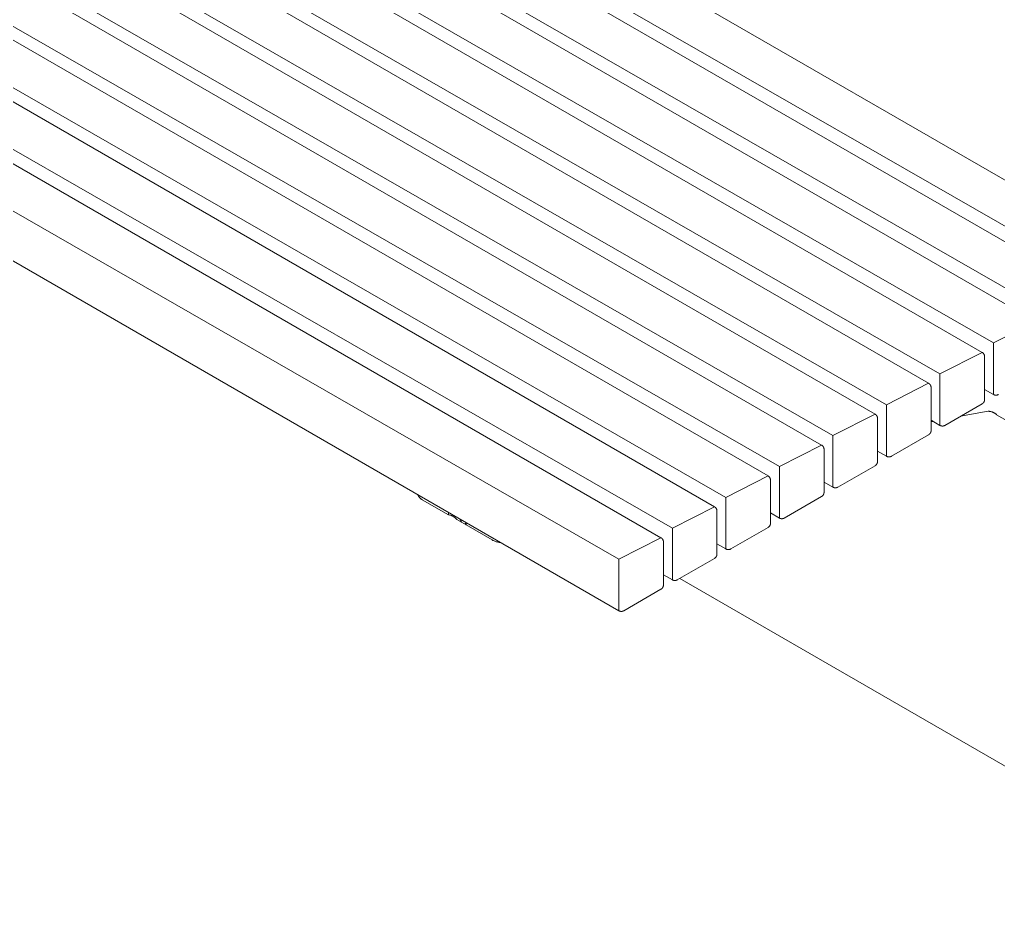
# Model space of a CAD drawing. Header units: millimetres. Extents: x -244 to 4312, y 246 to 2799.
# Drawn here: x 3323.1 to 3810.6, y 359.9 to 810.2 of the extents above; entities that cross this region are included whole.
import ezdxf

# ---------------------------------------------------------------- set-up
doc = ezdxf.new("R2010")
doc.units = ezdxf.units.MM
doc.layers.add('ZANO_R', color=7, linetype='Continuous', lineweight=0)

msp = doc.modelspace()

# ---------------------------------------------------------------- linework, layer by layer
at = {"layer": 'ZANO_R'}
for p, q in [((2842.87, 1290.77), (3882.41, 690.59)), ((2820.64, 1277.93), (3861.41, 679.88)), ((2816.22, 1275.38), (3855.76, 675.2)), ((2793.99, 1262.54), (3834.75, 664.49)), ((2789.56, 1259.99), (3829.1, 659.81)), ((2762.91, 1244.6), (3802.45, 644.42)), ((2767.33, 1247.15), (3808.1, 649.1)), ((2736.25, 1229.21), (3775.79, 629.03)), ((2740.68, 1231.76), (3781.44, 633.72)), ((2709.6, 1213.82), (3749.14, 613.64)), ((2714.02, 1216.38), (3754.79, 618.33)), ((2687.37, 1200.99), (3728.14, 602.94)), ((2682.94, 1198.43), (3722.48, 598.25)), ((2660.71, 1185.6), (3701.48, 587.55)), ((2656.29, 1183.04), (3695.83, 582.86)), ((2634.06, 1170.21), (3674.83, 572.16)), ((2629.63, 1167.65), (3669.17, 567.47)), ((2602.98, 1152.26), (3642.52, 552.09)), ((2607.4, 1154.82), (3648.17, 556.77)), ((2580.75, 1139.43), (3621.52, 541.38)), ((3621.52, 515.71), (2581.98, 1115.89)), ((3808.1, 649.1), (3829.1, 659.81)), ((3808.1, 649.1), (3808.1, 623.44)), ((3781.44, 633.68), (3802.45, 644.42)), ((3802.45, 644.42), (3802.52, 644.38)), ((3802.52, 644.38), (3802.59, 644.33)), ((3802.59, 644.33), (3802.65, 644.29)), ((3802.65, 644.29), (3802.72, 644.24)), ((3802.72, 644.24), (3802.79, 644.18)), ((3802.79, 644.18), (3802.85, 644.13)), ((3802.85, 644.13), (3802.91, 644.07)), ((3802.91, 644.07), (3802.97, 644.02)), ((3802.97, 644.02), (3803.03, 643.96)), ((3803.03, 643.96), (3803.08, 643.89)), ((3803.08, 643.89), (3803.13, 643.83)), ((3803.13, 643.83), (3803.19, 643.76)), ((3803.19, 643.76), (3803.23, 643.7)), ((3803.23, 643.7), (3803.28, 643.63)), ((3803.28, 643.63), (3803.32, 643.56)), ((3803.32, 643.56), (3803.37, 643.48)), ((3803.37, 643.48), (3803.41, 643.41)), ((3803.41, 643.41), (3803.44, 643.34)), ((3803.44, 643.34), (3803.48, 643.26)), ((3803.48, 643.26), (3803.51, 643.18)), ((3803.51, 643.18), (3803.54, 643.11)), ((3803.54, 643.11), (3803.56, 643.03)), ((3803.56, 643.03), (3803.59, 642.95)), ((3803.59, 642.95), (3803.61, 642.87)), ((3803.61, 642.87), (3803.62, 642.79)), ((3803.62, 642.79), (3803.64, 642.7)), ((3803.64, 642.7), (3803.65, 642.62)), ((3803.65, 642.62), (3803.66, 642.54)), ((3803.66, 642.54), (3803.67, 642.46)), ((3803.67, 642.46), (3803.67, 642.37)), ((3803.67, 642.37), (3803.67, 642.29)), ((3803.67, 642.29), (3803.67, 620.88)), ((3781.44, 633.72), (3781.44, 608.05)), ((3754.79, 618.33), (3775.79, 629.03)), ((3775.79, 629.03), (3775.86, 628.99)), ((3775.86, 628.99), (3775.93, 628.94)), ((3775.93, 628.94), (3776, 628.9)), ((3776, 628.9), (3776.07, 628.85)), ((3776.07, 628.85), (3776.13, 628.79)), ((3776.13, 628.79), (3776.19, 628.74)), ((3776.19, 628.74), (3776.26, 628.68)), ((3776.26, 628.68), (3776.31, 628.63)), ((3776.31, 628.63), (3776.37, 628.57)), ((3776.37, 628.57), (3776.43, 628.5)), ((3776.43, 628.5), (3776.48, 628.44)), ((3776.48, 628.44), (3776.53, 628.37)), ((3776.53, 628.37), (3776.58, 628.31)), ((3776.58, 628.31), (3776.63, 628.24)), ((3776.63, 628.24), (3776.67, 628.17)), ((3776.67, 628.17), (3776.71, 628.1)), ((3776.71, 628.1), (3776.75, 628.02)), ((3776.75, 628.02), (3776.79, 627.95)), ((3776.79, 627.95), (3776.82, 627.87)), ((3776.82, 627.87), (3776.85, 627.8)), ((3776.85, 627.8), (3776.88, 627.72)), ((3776.88, 627.72), (3776.91, 627.64)), ((3776.91, 627.64), (3776.93, 627.56)), ((3776.93, 627.56), (3776.95, 627.48)), ((3776.95, 627.48), (3776.97, 627.4)), ((3776.97, 627.4), (3776.99, 627.32)), ((3776.99, 627.32), (3777, 627.23)), ((3777, 627.23), (3777.01, 627.15)), ((3777.01, 627.15), (3777.01, 627.07)), ((3777.01, 627.07), (3777.02, 626.99)), ((3777.02, 626.99), (3777.02, 626.9)), ((3777.02, 626.9), (3777.02, 605.49)), ((3808.1, 623.44), (3803.67, 625.99)), ((3802.91, 619.1), (3802.85, 619.04)), ((3802.97, 619.16), (3802.91, 619.1)), ((3803.03, 619.22), (3802.97, 619.16)), ((3803.08, 619.28), (3803.03, 619.22)), ((3803.13, 619.34), (3803.08, 619.28)), ((3803.19, 619.41), (3803.13, 619.34)), ((3803.23, 619.48), (3803.19, 619.41)), ((3803.28, 619.55), (3803.23, 619.48)), ((3803.32, 619.62), (3803.28, 619.55)), ((3803.37, 619.69), (3803.32, 619.62)), ((3803.41, 619.76), (3803.37, 619.69)), ((3803.44, 619.84), (3803.41, 619.76)), ((3803.48, 619.91), (3803.44, 619.84)), ((3803.51, 619.99), (3803.48, 619.91)), ((3803.54, 620.07), (3803.51, 619.99)), ((3803.56, 620.14), (3803.54, 620.07)), ((3803.59, 620.22), (3803.56, 620.14)), ((3803.61, 620.3), (3803.59, 620.22)), ((3803.62, 620.39), (3803.61, 620.3)), ((3803.64, 620.47), (3803.62, 620.39)), ((3803.65, 620.55), (3803.64, 620.47)), ((3803.66, 620.63), (3803.65, 620.55)), ((3803.67, 620.71), (3803.66, 620.63)), ((3803.67, 620.88), (3803.67, 620.8)), ((3803.67, 620.8), (3803.67, 620.71)), ((3808.17, 623.39), (3808.1, 623.44)), ((3808.25, 623.36), (3808.17, 623.39)), ((3808.32, 623.32), (3808.25, 623.36)), ((3808.4, 623.29), (3808.32, 623.32)), ((3808.47, 623.26), (3808.4, 623.29)), ((3808.55, 623.23), (3808.47, 623.26)), ((3808.63, 623.21), (3808.55, 623.23)), ((3808.71, 623.18), (3808.63, 623.21)), ((3808.79, 623.16), (3808.71, 623.18)), ((3808.87, 623.15), (3808.79, 623.16)), ((3808.96, 623.13), (3808.87, 623.15)), ((3809.04, 623.12), (3808.96, 623.13)), ((3809.12, 623.11), (3809.04, 623.12)), ((3809.2, 623.11), (3809.12, 623.11)), ((3809.29, 623.11), (3809.2, 623.11)), ((3809.37, 623.11), (3809.29, 623.11)), ((3809.45, 623.11), (3809.37, 623.11)), ((3809.54, 623.11), (3809.45, 623.11)), ((3809.62, 623.12), (3809.54, 623.11)), ((3809.7, 623.13), (3809.62, 623.12)), ((3809.78, 623.15), (3809.7, 623.13)), ((3809.86, 623.16), (3809.78, 623.15)), ((3809.95, 623.18), (3809.86, 623.16)), ((3810.03, 623.21), (3809.95, 623.18)), ((3810.1, 623.23), (3810.03, 623.21)), ((3810.18, 623.26), (3810.1, 623.23)), ((3810.26, 623.29), (3810.18, 623.26)), ((3810.34, 623.32), (3810.26, 623.29)), ((3810.41, 623.36), (3810.34, 623.32)), ((3810.49, 623.39), (3810.41, 623.36)), ((3810.56, 623.44), (3810.49, 623.39)), ((3754.79, 618.33), (3754.79, 592.66)), ((3802.45, 618.75), (3783.9, 608.05)), ((3791.73, 612.56), (3805.5, 615.06)), ((3802.52, 618.79), (3802.45, 618.75)), ((3802.59, 618.84), (3802.52, 618.79)), ((3802.65, 618.89), (3802.59, 618.84)), ((3802.72, 618.94), (3802.65, 618.89)), ((3802.79, 618.99), (3802.72, 618.94)), ((3802.85, 619.04), (3802.79, 618.99)), ((3805.5, 615.06), (3805.7, 615.06)), ((3805.7, 615.06), (3805.89, 615.05)), ((3805.89, 615.05), (3806.08, 615.04)), ((3806.08, 615.04), (3806.28, 615.02)), ((3806.28, 615.02), (3806.47, 614.99)), ((3806.47, 614.99), (3806.66, 614.96)), ((3806.66, 614.96), (3806.85, 614.92)), ((3806.85, 614.92), (3807.04, 614.87)), ((3807.04, 614.87), (3807.22, 614.82)), ((3807.22, 614.82), (3807.41, 614.76)), ((3807.41, 614.76), (3807.59, 614.69)), ((3807.59, 614.69), (3807.77, 614.62)), ((3807.77, 614.62), (3807.95, 614.54)), ((3807.95, 614.54), (3808.12, 614.46)), ((3808.12, 614.46), (3808.29, 614.37)), ((3808.29, 614.37), (3808.46, 614.27)), ((3808.46, 614.27), (3808.63, 614.17)), ((3728.14, 602.94), (3749.14, 613.64)), ((3749.14, 613.64), (3749.21, 613.6)), ((3749.21, 613.6), (3749.28, 613.55)), ((3749.28, 613.55), (3749.35, 613.51)), ((3749.35, 613.51), (3749.41, 613.46)), ((3749.41, 613.46), (3749.48, 613.41)), ((3749.48, 613.41), (3749.54, 613.35)), ((3749.54, 613.35), (3749.6, 613.3)), ((3749.6, 613.3), (3749.66, 613.24)), ((3749.66, 613.24), (3749.72, 613.18)), ((3749.72, 613.18), (3749.77, 613.11)), ((3749.77, 613.11), (3749.83, 613.05)), ((3749.83, 613.05), (3749.88, 612.99)), ((3749.88, 612.99), (3749.92, 612.92)), ((3749.92, 612.92), (3749.97, 612.85)), ((3749.97, 612.85), (3750.01, 612.78)), ((3750.01, 612.78), (3750.06, 612.71)), ((3750.06, 612.71), (3750.1, 612.63)), ((3750.1, 612.63), (3750.13, 612.56)), ((3750.13, 612.56), (3750.17, 612.48)), ((3750.17, 612.48), (3750.2, 612.41)), ((3750.2, 612.41), (3750.23, 612.33)), ((3750.23, 612.33), (3750.25, 612.25)), ((3750.25, 612.25), (3750.28, 612.17)), ((3750.28, 612.17), (3750.3, 612.09)), ((3750.3, 612.09), (3750.31, 612.01)), ((3750.31, 612.01), (3750.33, 611.93)), ((3750.33, 611.93), (3750.34, 611.84)), ((3750.34, 611.84), (3750.35, 611.76)), ((3750.35, 611.76), (3750.36, 611.68)), ((3750.36, 611.68), (3750.36, 611.6)), ((3750.36, 611.6), (3750.37, 611.51)), ((3750.37, 611.51), (3750.37, 590.1)), ((3781.44, 608.05), (3777.02, 610.6)), ((3777.02, 609.89), (3777.95, 610.06)), ((3808.63, 614.17), (3808.79, 614.07)), ((3808.79, 614.07), (3808.95, 613.95)), ((3808.95, 613.95), (3809.1, 613.84)), ((3809.1, 613.84), (3809.25, 613.72)), ((3809.25, 613.72), (3809.4, 613.59)), ((3809.4, 613.59), (3809.54, 613.46)), ((3809.54, 613.46), (3809.68, 613.32)), ((3809.68, 613.32), (3822.66, 605.83)), ((3776.82, 604.52), (3776.79, 604.45)), ((3776.85, 604.6), (3776.82, 604.52)), ((3776.88, 604.68), (3776.85, 604.6)), ((3776.91, 604.76), (3776.88, 604.68)), ((3776.93, 604.84), (3776.91, 604.76)), ((3776.95, 604.92), (3776.93, 604.84)), ((3776.97, 605), (3776.95, 604.92)), ((3776.99, 605.08), (3776.97, 605)), ((3777, 605.16), (3776.99, 605.08)), ((3777.01, 605.24), (3777, 605.16)), ((3777.02, 605.41), (3777.01, 605.33)), ((3777.01, 605.33), (3777.01, 605.24)), ((3777.02, 605.49), (3777.02, 605.41)), ((3781.52, 608.01), (3781.44, 608.05)), ((3781.59, 607.97), (3781.52, 608.01)), ((3781.67, 607.93), (3781.59, 607.97)), ((3781.74, 607.9), (3781.67, 607.93)), ((3781.82, 607.87), (3781.74, 607.9)), ((3781.9, 607.84), (3781.82, 607.87)), ((3781.98, 607.82), (3781.9, 607.84)), ((3782.06, 607.8), (3781.98, 607.82)), ((3782.14, 607.78), (3782.06, 607.8)), ((3782.22, 607.76), (3782.14, 607.78)), ((3782.3, 607.75), (3782.22, 607.76)), ((3782.38, 607.73), (3782.3, 607.75)), ((3782.47, 607.73), (3782.38, 607.73)), ((3782.55, 607.72), (3782.47, 607.73)), ((3782.63, 607.72), (3782.55, 607.72)), ((3782.72, 607.72), (3782.63, 607.72)), ((3782.8, 607.72), (3782.72, 607.72)), ((3782.88, 607.73), (3782.8, 607.72)), ((3782.96, 607.73), (3782.88, 607.73)), ((3783.05, 607.75), (3782.96, 607.73)), ((3783.13, 607.76), (3783.05, 607.75)), ((3783.21, 607.78), (3783.13, 607.76)), ((3783.29, 607.8), (3783.21, 607.78)), ((3783.37, 607.82), (3783.29, 607.8)), ((3783.45, 607.84), (3783.37, 607.82)), ((3783.53, 607.87), (3783.45, 607.84)), ((3783.61, 607.9), (3783.53, 607.87)), ((3783.68, 607.93), (3783.61, 607.9)), ((3783.76, 607.97), (3783.68, 607.93)), ((3783.83, 608.01), (3783.76, 607.97)), ((3783.9, 608.05), (3783.83, 608.01)), ((3728.14, 602.94), (3728.14, 577.27)), ((3775.79, 603.36), (3757.25, 592.66)), ((3775.86, 603.41), (3775.79, 603.36)), ((3775.93, 603.45), (3775.86, 603.41)), ((3776, 603.5), (3775.93, 603.45)), ((3776.07, 603.55), (3776, 603.5)), ((3776.13, 603.6), (3776.07, 603.55)), ((3776.19, 603.65), (3776.13, 603.6)), ((3776.26, 603.71), (3776.19, 603.65)), ((3776.31, 603.77), (3776.26, 603.71)), ((3776.37, 603.83), (3776.31, 603.77)), ((3776.43, 603.89), (3776.37, 603.83)), ((3776.48, 603.95), (3776.43, 603.89)), ((3776.53, 604.02), (3776.48, 603.95)), ((3776.58, 604.09), (3776.53, 604.02)), ((3776.63, 604.16), (3776.58, 604.09)), ((3776.67, 604.23), (3776.63, 604.16)), ((3776.71, 604.3), (3776.67, 604.23)), ((3776.75, 604.37), (3776.71, 604.3)), ((3776.79, 604.45), (3776.75, 604.37)), ((3701.48, 587.55), (3722.48, 598.25)), ((3722.48, 598.25), (3722.55, 598.21)), ((3722.55, 598.21), (3722.62, 598.17)), ((3722.62, 598.17), (3722.69, 598.12)), ((3722.69, 598.12), (3722.76, 598.07)), ((3722.76, 598.07), (3722.82, 598.02)), ((3722.82, 598.02), (3722.88, 597.96)), ((3722.88, 597.96), (3722.95, 597.91)), ((3722.95, 597.91), (3723, 597.85)), ((3723, 597.85), (3723.06, 597.79)), ((3723.06, 597.79), (3723.12, 597.73)), ((3723.12, 597.73), (3723.17, 597.66)), ((3723.17, 597.66), (3723.22, 597.6)), ((3723.22, 597.6), (3723.27, 597.53)), ((3723.27, 597.53), (3723.32, 597.46)), ((3723.32, 597.46), (3723.36, 597.39)), ((3723.36, 597.39), (3723.4, 597.32)), ((3723.4, 597.32), (3723.44, 597.24)), ((3723.44, 597.24), (3723.48, 597.17)), ((3723.48, 597.17), (3723.51, 597.09)), ((3723.51, 597.09), (3723.54, 597.02)), ((3723.54, 597.02), (3723.57, 596.94)), ((3723.57, 596.94), (3723.6, 596.86)), ((3723.6, 596.86), (3723.62, 596.78)), ((3723.62, 596.78), (3723.64, 596.7)), ((3723.64, 596.7), (3723.66, 596.62)), ((3723.66, 596.62), (3723.68, 596.54)), ((3723.68, 596.54), (3723.69, 596.46)), ((3723.69, 596.46), (3723.7, 596.37)), ((3723.7, 596.37), (3723.7, 596.29)), ((3723.7, 596.29), (3723.71, 596.21)), ((3723.71, 596.21), (3723.71, 596.12)), ((3723.71, 596.12), (3723.71, 574.71)), ((3754.79, 592.66), (3750.37, 595.21)), ((3750.35, 589.85), (3750.34, 589.77)), ((3750.36, 589.94), (3750.35, 589.85)), ((3750.37, 590.1), (3750.36, 590.02)), ((3750.36, 590.02), (3750.36, 589.94)), ((3754.86, 592.62), (3754.79, 592.66)), ((3754.94, 592.58), (3754.86, 592.62)), ((3755.01, 592.54), (3754.94, 592.58)), ((3755.09, 592.51), (3755.01, 592.54)), ((3755.17, 592.48), (3755.09, 592.51)), ((3755.24, 592.45), (3755.17, 592.48)), ((3755.32, 592.43), (3755.24, 592.45)), ((3755.4, 592.41), (3755.32, 592.43)), ((3755.48, 592.39), (3755.4, 592.41)), ((3755.56, 592.37), (3755.48, 592.39)), ((3755.65, 592.36), (3755.56, 592.37)), ((3755.73, 592.34), (3755.65, 592.36)), ((3755.81, 592.34), (3755.73, 592.34)), ((3755.89, 592.33), (3755.81, 592.34)), ((3755.98, 592.33), (3755.89, 592.33)), ((3756.06, 592.33), (3755.98, 592.33)), ((3756.14, 592.33), (3756.06, 592.33)), ((3756.23, 592.34), (3756.14, 592.33)), ((3756.31, 592.34), (3756.23, 592.34)), ((3756.39, 592.36), (3756.31, 592.34)), ((3756.47, 592.37), (3756.39, 592.36)), ((3756.55, 592.39), (3756.47, 592.37)), ((3756.64, 592.41), (3756.55, 592.39)), ((3756.72, 592.43), (3756.64, 592.41)), ((3756.79, 592.45), (3756.72, 592.43)), ((3756.87, 592.48), (3756.79, 592.45)), ((3756.95, 592.51), (3756.87, 592.48)), ((3757.03, 592.54), (3756.95, 592.51)), ((3757.1, 592.58), (3757.03, 592.54)), ((3757.18, 592.62), (3757.1, 592.58)), ((3757.25, 592.66), (3757.18, 592.62)), ((3701.48, 587.55), (3701.48, 561.88)), ((3749.14, 587.97), (3730.59, 577.27)), ((3749.21, 588.02), (3749.14, 587.97)), ((3749.28, 588.06), (3749.21, 588.02)), ((3749.35, 588.11), (3749.28, 588.06)), ((3749.41, 588.16), (3749.35, 588.11)), ((3749.48, 588.21), (3749.41, 588.16)), ((3749.54, 588.26), (3749.48, 588.21)), ((3749.6, 588.32), (3749.54, 588.26)), ((3749.66, 588.38), (3749.6, 588.32)), ((3749.72, 588.44), (3749.66, 588.38)), ((3749.77, 588.5), (3749.72, 588.44)), ((3749.83, 588.56), (3749.77, 588.5)), ((3749.88, 588.63), (3749.83, 588.56)), ((3749.92, 588.7), (3749.88, 588.63)), ((3749.97, 588.77), (3749.92, 588.7)), ((3750.01, 588.84), (3749.97, 588.77)), ((3750.06, 588.91), (3750.01, 588.84)), ((3750.1, 588.98), (3750.06, 588.91)), ((3750.13, 589.06), (3750.1, 588.98)), ((3750.17, 589.13), (3750.13, 589.06)), ((3750.2, 589.21), (3750.17, 589.13)), ((3750.23, 589.29), (3750.2, 589.21)), ((3750.25, 589.37), (3750.23, 589.29)), ((3750.28, 589.45), (3750.25, 589.37)), ((3750.3, 589.53), (3750.28, 589.45)), ((3750.31, 589.61), (3750.3, 589.53)), ((3750.33, 589.69), (3750.31, 589.61)), ((3750.34, 589.77), (3750.33, 589.69)), ((3674.83, 572.16), (3695.83, 582.86)), ((3695.83, 582.86), (3695.9, 582.82)), ((3695.9, 582.82), (3695.97, 582.78)), ((3695.97, 582.78), (3696.04, 582.73)), ((3696.04, 582.73), (3696.1, 582.68)), ((3696.1, 582.68), (3696.17, 582.63)), ((3696.17, 582.63), (3696.23, 582.57)), ((3696.23, 582.57), (3696.29, 582.52)), ((3696.29, 582.52), (3696.35, 582.46)), ((3696.35, 582.46), (3696.41, 582.4)), ((3696.41, 582.4), (3696.46, 582.34)), ((3696.46, 582.34), (3696.52, 582.27)), ((3696.52, 582.27), (3696.57, 582.21)), ((3696.57, 582.21), (3696.61, 582.14)), ((3696.61, 582.14), (3696.66, 582.07)), ((3696.66, 582.07), (3696.7, 582)), ((3696.7, 582), (3696.75, 581.93)), ((3696.75, 581.93), (3696.79, 581.85)), ((3696.79, 581.85), (3696.82, 581.78)), ((3696.82, 581.78), (3696.86, 581.7)), ((3696.86, 581.7), (3696.89, 581.63)), ((3696.89, 581.63), (3696.92, 581.55)), ((3696.92, 581.55), (3696.94, 581.47)), ((3696.94, 581.47), (3696.97, 581.39)), ((3696.97, 581.39), (3696.99, 581.31)), ((3696.99, 581.31), (3697.01, 581.23)), ((3697.01, 581.23), (3697.02, 581.15)), ((3697.02, 581.15), (3697.03, 581.07)), ((3697.03, 581.07), (3697.04, 580.98)), ((3697.04, 580.98), (3697.05, 580.9)), ((3697.05, 580.9), (3697.05, 580.82)), ((3697.05, 580.82), (3697.06, 580.73)), ((3697.06, 580.73), (3697.06, 559.32)), ((3728.14, 577.27), (3723.71, 579.82)), ((3728.21, 577.23), (3728.14, 577.27)), ((3728.28, 577.19), (3728.21, 577.23)), ((3728.36, 577.15), (3728.28, 577.19)), ((3728.43, 577.12), (3728.36, 577.15)), ((3728.51, 577.09), (3728.43, 577.12)), ((3728.59, 577.06), (3728.51, 577.09)), ((3728.67, 577.04), (3728.59, 577.06)), ((3728.75, 577.02), (3728.67, 577.04)), ((3728.83, 577), (3728.75, 577.02)), ((3728.91, 576.98), (3728.83, 577)), ((3728.99, 576.97), (3728.91, 576.98)), ((3729.07, 576.96), (3728.99, 576.97)), ((3729.16, 576.95), (3729.07, 576.96)), ((3729.24, 576.94), (3729.16, 576.95)), ((3729.32, 576.94), (3729.24, 576.94)), ((3729.41, 576.94), (3729.32, 576.94)), ((3729.49, 576.94), (3729.41, 576.94)), ((3729.57, 576.95), (3729.49, 576.94)), ((3729.65, 576.96), (3729.57, 576.95)), ((3729.74, 576.97), (3729.65, 576.96)), ((3729.82, 576.98), (3729.74, 576.97)), ((3729.9, 577), (3729.82, 576.98)), ((3729.98, 577.02), (3729.9, 577)), ((3730.06, 577.04), (3729.98, 577.02)), ((3730.14, 577.06), (3730.06, 577.04)), ((3730.22, 577.09), (3730.14, 577.06)), ((3730.3, 577.12), (3730.22, 577.09)), ((3730.37, 577.15), (3730.3, 577.12)), ((3730.45, 577.19), (3730.37, 577.15)), ((3730.52, 577.23), (3730.45, 577.19)), ((3730.59, 577.27), (3730.52, 577.23)), ((3521.46, 573.36), (3521.4, 573.52)), ((3521.53, 573.22), (3521.46, 573.36)), ((3521.6, 573.07), (3521.53, 573.22)), ((3521.68, 572.93), (3521.6, 573.07)), ((3521.76, 572.78), (3521.68, 572.93)), ((3521.85, 572.65), (3521.76, 572.78)), ((3521.94, 572.51), (3521.85, 572.65)), ((3522.04, 572.38), (3521.94, 572.51)), ((3522.14, 572.25), (3522.04, 572.38)), ((3522.24, 572.13), (3522.14, 572.25)), ((3522.35, 572.01), (3522.24, 572.13)), ((3522.47, 571.89), (3522.35, 572.01)), ((3522.59, 571.78), (3522.47, 571.89)), ((3522.71, 571.67), (3522.59, 571.78)), ((3522.84, 571.56), (3522.71, 571.67)), ((3522.96, 571.46), (3522.84, 571.56)), ((3523.1, 571.37), (3522.96, 571.46)), ((3523.23, 571.28), (3523.1, 571.37)), ((3523.37, 571.19), (3523.23, 571.28)), ((3523.51, 571.11), (3523.37, 571.19)), ((3523.66, 571.03), (3523.51, 571.11)), ((3536.64, 563.54), (3523.66, 571.03)), ((3674.83, 572.16), (3674.83, 546.49)), ((3722.48, 572.58), (3703.94, 561.88)), ((3722.55, 572.63), (3722.48, 572.58)), ((3722.62, 572.67), (3722.55, 572.63)), ((3722.69, 572.72), (3722.62, 572.67)), ((3722.76, 572.77), (3722.69, 572.72)), ((3722.82, 572.82), (3722.76, 572.77)), ((3722.88, 572.87), (3722.82, 572.82)), ((3722.95, 572.93), (3722.88, 572.87)), ((3723, 572.99), (3722.95, 572.93)), ((3723.06, 573.05), (3723, 572.99)), ((3723.12, 573.11), (3723.06, 573.05)), ((3723.17, 573.18), (3723.12, 573.11)), ((3723.22, 573.24), (3723.17, 573.18)), ((3723.27, 573.31), (3723.22, 573.24)), ((3723.32, 573.38), (3723.27, 573.31)), ((3723.36, 573.45), (3723.32, 573.38)), ((3723.4, 573.52), (3723.36, 573.45)), ((3723.44, 573.59), (3723.4, 573.52)), ((3723.48, 573.67), (3723.44, 573.59)), ((3723.51, 573.74), (3723.48, 573.67)), ((3723.54, 573.82), (3723.51, 573.74)), ((3723.57, 573.9), (3723.54, 573.82)), ((3723.6, 573.98), (3723.57, 573.9)), ((3723.62, 574.06), (3723.6, 573.98)), ((3723.64, 574.14), (3723.62, 574.06)), ((3723.66, 574.22), (3723.64, 574.14)), ((3723.68, 574.3), (3723.66, 574.22)), ((3723.69, 574.38), (3723.68, 574.3)), ((3723.7, 574.46), (3723.69, 574.38)), ((3723.71, 574.63), (3723.7, 574.55)), ((3723.7, 574.55), (3723.7, 574.46)), ((3723.71, 574.71), (3723.71, 574.63)), ((3648.17, 556.77), (3669.17, 567.47)), ((3669.17, 567.47), (3669.24, 567.43)), ((3669.24, 567.43), (3669.31, 567.39)), ((3669.31, 567.39), (3669.38, 567.34)), ((3669.38, 567.34), (3669.45, 567.29)), ((3669.45, 567.29), (3669.51, 567.24)), ((3669.51, 567.24), (3669.57, 567.18)), ((3669.57, 567.18), (3669.64, 567.13)), ((3669.64, 567.13), (3669.7, 567.07)), ((3669.7, 567.07), (3669.75, 567.01)), ((3669.75, 567.01), (3669.81, 566.95)), ((3669.81, 566.95), (3669.86, 566.88)), ((3669.86, 566.88), (3669.91, 566.82)), ((3669.91, 566.82), (3669.96, 566.75)), ((3669.96, 566.75), (3670.01, 566.68)), ((3670.01, 566.68), (3670.05, 566.61)), ((3670.05, 566.61), (3670.09, 566.54)), ((3670.09, 566.54), (3670.13, 566.47)), ((3670.13, 566.47), (3670.17, 566.39)), ((3670.17, 566.39), (3670.2, 566.32)), ((3670.2, 566.32), (3670.23, 566.24)), ((3670.23, 566.24), (3670.26, 566.16)), ((3670.26, 566.16), (3670.29, 566.08)), ((3670.29, 566.08), (3670.31, 566)), ((3670.31, 566), (3670.33, 565.92)), ((3670.33, 565.92), (3670.35, 565.84)), ((3670.35, 565.84), (3670.37, 565.76)), ((3670.37, 565.76), (3670.38, 565.68)), ((3670.38, 565.68), (3670.39, 565.59)), ((3670.39, 565.59), (3670.39, 565.51)), ((3670.39, 565.51), (3670.4, 565.43)), ((3536.64, 564.71), (3536.64, 563.54)), ((3536.64, 563.54), (3536.87, 563.5)), ((3536.87, 563.5), (3537.1, 563.45)), ((3537.1, 563.45), (3537.32, 563.39)), ((3537.32, 563.39), (3537.55, 563.32)), ((3537.55, 563.32), (3537.77, 563.25)), ((3537.77, 563.25), (3537.99, 563.17)), ((3537.99, 563.17), (3538.21, 563.08)), ((3538.21, 563.08), (3538.42, 562.99)), ((3538.42, 562.99), (3538.63, 562.88)), ((3538.63, 562.88), (3538.84, 562.77)), ((3538.84, 562.77), (3539.04, 562.66)), ((3539.04, 562.66), (3539.24, 562.53)), ((3539.24, 562.53), (3539.44, 562.4)), ((3539.44, 562.4), (3539.63, 562.26)), ((3539.63, 562.26), (3539.81, 562.12)), ((3539.81, 562.12), (3539.99, 561.97)), ((3539.99, 561.97), (3540.17, 561.81)), ((3540.17, 561.81), (3540.34, 561.65)), ((3540.34, 561.65), (3540.5, 561.48)), ((3540.5, 561.48), (3540.66, 561.31)), ((3540.66, 561.31), (3540.81, 561.13)), ((3540.81, 561.13), (3543.13, 559.79)), ((3542.42, 561.37), (3543.08, 559.95)), ((3542.93, 560.95), (3542.93, 561.08)), ((3542.93, 560.82), (3542.93, 560.95)), ((3542.94, 560.69), (3542.93, 560.82)), ((3542.96, 560.56), (3542.94, 560.69)), ((3670.4, 565.43), (3670.4, 565.35)), ((3670.4, 565.35), (3670.4, 543.93)), ((3701.48, 561.88), (3697.06, 564.43)), ((3701.55, 561.84), (3701.48, 561.88)), ((3701.63, 561.8), (3701.55, 561.84)), ((3701.7, 561.76), (3701.63, 561.8)), ((3701.78, 561.73), (3701.7, 561.76)), ((3701.86, 561.7), (3701.78, 561.73)), ((3701.93, 561.67), (3701.86, 561.7)), ((3702.01, 561.65), (3701.93, 561.67)), ((3702.09, 561.63), (3702.01, 561.65)), ((3702.17, 561.61), (3702.09, 561.63)), ((3702.26, 561.59), (3702.17, 561.61)), ((3702.34, 561.58), (3702.26, 561.59)), ((3702.42, 561.57), (3702.34, 561.58)), ((3702.5, 561.56), (3702.42, 561.57)), ((3702.58, 561.55), (3702.5, 561.56)), ((3702.67, 561.55), (3702.58, 561.55)), ((3702.75, 561.55), (3702.67, 561.55)), ((3702.83, 561.55), (3702.75, 561.55)), ((3702.92, 561.56), (3702.83, 561.55)), ((3703, 561.57), (3702.92, 561.56)), ((3703.08, 561.58), (3703, 561.57)), ((3703.16, 561.59), (3703.08, 561.58)), ((3703.24, 561.61), (3703.16, 561.59)), ((3703.33, 561.63), (3703.24, 561.61)), ((3703.41, 561.65), (3703.33, 561.63)), ((3703.48, 561.67), (3703.41, 561.65)), ((3703.56, 561.7), (3703.48, 561.67)), ((3703.64, 561.73), (3703.56, 561.7)), ((3703.72, 561.76), (3703.64, 561.73)), ((3703.79, 561.8), (3703.72, 561.76)), ((3703.87, 561.84), (3703.79, 561.8)), ((3703.94, 561.88), (3703.87, 561.84)), ((3542.97, 560.43), (3542.96, 560.56)), ((3543, 560.3), (3542.97, 560.43)), ((3543.02, 560.17), (3543, 560.3)), ((3543.05, 560.04), (3543.02, 560.17)), ((3543.09, 559.92), (3543.05, 560.04)), ((3543.13, 559.79), (3543.08, 559.95)), ((3543.13, 559.79), (3543.09, 559.92)), ((3543.13, 559.79), (3545.45, 558.45)), ((3545.02, 559.2), (3545.01, 559.2)), ((3545.01, 559.2), (3545.01, 559.2)), ((3545.01, 559.2), (3545.01, 559.2)), ((3545.01, 559.2), (3545.01, 559.2)), ((3545.01, 559.2), (3545.01, 559.2)), ((3545.01, 559.2), (3545.01, 559.2)), ((3545.01, 559.2), (3545.01, 559.2)), ((3545.01, 559.2), (3545.01, 559.2)), ((3545.01, 559.2), (3545.01, 559.2)), ((3545.01, 559.2), (3545.01, 559.2)), ((3545.01, 559.2), (3545.01, 559.2)), ((3545.01, 559.2), (3545.01, 559.2)), ((3545.01, 559.2), (3545.01, 559.2)), ((3545.01, 559.2), (3545.01, 559.2)), ((3545.01, 559.2), (3545.01, 559.2)), ((3545.01, 559.2), (3545.01, 559.2)), ((3545.01, 559.2), (3545.01, 559.2)), ((3545.01, 559.2), (3545.01, 559.2)), ((3545.01, 559.2), (3545.01, 559.2)), ((3545.01, 559.2), (3545.01, 559.2)), ((3545.01, 559.2), (3545.01, 559.2)), ((3545.01, 559.2), (3545.01, 559.2)), ((3545.01, 559.2), (3545.01, 559.2)), ((3545.01, 559.2), (3545.01, 559.2)), ((3545.01, 559.2), (3545.01, 559.2)), ((3545.01, 559.2), (3545.01, 559.2)), ((3545.01, 559.2), (3545.01, 559.2)), ((3545.01, 559.2), (3545.01, 559.2)), ((3545.01, 559.2), (3545.01, 559.2)), ((3545.01, 559.2), (3545.01, 559.2)), ((3545.01, 559.2), (3545.01, 559.2)), ((3545.01, 559.2), (3545.01, 559.2)), ((3545.01, 559.2), (3545.01, 559.2)), ((3545.01, 559.2), (3545.01, 559.2)), ((3545.01, 559.2), (3545.01, 559.2)), ((3545.01, 559.2), (3545.01, 559.2)), ((3545.01, 559.2), (3545.01, 559.2)), ((3545.01, 559.2), (3545.01, 559.2)), ((3545.01, 559.2), (3545.01, 559.2)), ((3545.01, 559.2), (3545.01, 559.2)), ((3545.01, 559.2), (3545.01, 559.19)), ((3545.01, 559.19), (3545.01, 559.19)), ((3545.01, 559.19), (3545.01, 559.19)), ((3545.01, 559.19), (3545.01, 559.19)), ((3545.01, 559.19), (3545.01, 559.19)), ((3545.01, 559.19), (3545.01, 559.19)), ((3545.01, 559.19), (3545.01, 559.19)), ((3545.01, 559.19), (3545.01, 559.19)), ((3545.01, 559.19), (3545.01, 559.19)), ((3545.01, 559.19), (3545.01, 559.19)), ((3545.01, 559.19), (3545.01, 559.19)), ((3545.01, 559.19), (3545.01, 559.18)), ((3545.01, 559.18), (3545.01, 559.18)), ((3545.01, 559.18), (3545.01, 559.18)), ((3545.01, 559.18), (3545.01, 559.18)), ((3545.01, 559.18), (3545.01, 559.18)), ((3545.01, 559.18), (3545.01, 559.18)), ((3545.01, 559.18), (3545.01, 559.18)), ((3545.01, 559.18), (3545.01, 559.17)), ((3545.01, 559.17), (3545.01, 559.17)), ((3545.01, 559.17), (3545.01, 559.17)), ((3545.01, 559.17), (3545.01, 559.16)), ((3545.01, 559.16), (3545.01, 559.16)), ((3545.01, 559.16), (3545.01, 559.16)), ((3545.01, 559.16), (3545.01, 559.15)), ((3545.01, 559.15), (3545.01, 559.14)), ((3545.01, 559.14), (3545.02, 559.14)), ((3545.03, 559.2), (3545.02, 559.2)), ((3545.02, 559.2), (3545.02, 559.2)), ((3545.02, 559.2), (3545.02, 559.2)), ((3545.02, 559.2), (3545.02, 559.2)), ((3545.02, 559.2), (3545.02, 559.2)), ((3545.02, 559.2), (3545.02, 559.2)), ((3545.02, 559.2), (3545.02, 559.2)), ((3545.02, 559.2), (3545.02, 559.2)), ((3545.02, 559.2), (3545.02, 559.2)), ((3545.02, 559.2), (3545.02, 559.2)), ((3545.02, 559.2), (3545.02, 559.2)), ((3545.02, 559.2), (3545.02, 559.2)), ((3545.02, 559.2), (3545.02, 559.2)), ((3545.02, 559.2), (3545.02, 559.2)), ((3545.02, 559.2), (3545.02, 559.2)), ((3545.02, 559.2), (3545.02, 559.2)), ((3545.02, 559.2), (3545.02, 559.2)), ((3545.02, 559.2), (3545.02, 559.2)), ((3545.02, 559.2), (3545.02, 559.2)), ((3545.02, 559.2), (3545.02, 559.2)), ((3545.02, 559.2), (3545.02, 559.2)), ((3545.02, 559.2), (3545.02, 559.2)), ((3545.02, 559.2), (3545.02, 559.2)), ((3545.02, 559.2), (3545.02, 559.2)), ((3545.02, 559.14), (3545.02, 559.13)), ((3545.02, 559.13), (3545.02, 559.11)), ((3545.02, 559.11), (3545.03, 559.09)), ((3545.04, 559.2), (3545.03, 559.2)), ((3545.03, 559.2), (3545.03, 559.2)), ((3545.03, 559.2), (3545.03, 559.2)), ((3545.03, 559.2), (3545.03, 559.2)), ((3545.03, 559.2), (3545.03, 559.2)), ((3545.03, 559.2), (3545.03, 559.2)), ((3545.03, 559.2), (3545.03, 559.2)), ((3545.03, 559.2), (3545.03, 559.2)), ((3545.03, 559.2), (3545.03, 559.2)), ((3545.03, 559.2), (3545.03, 559.2)), ((3545.03, 559.2), (3545.03, 559.2)), ((3545.03, 559.09), (3545.04, 559.06)), ((3545.04, 559.19), (3545.04, 559.2)), ((3545.04, 559.2), (3545.04, 559.2)), ((3545.04, 559.2), (3545.04, 559.2)), ((3545.04, 559.2), (3545.04, 559.2)), ((3545.05, 559.19), (3545.04, 559.19)), ((3545.04, 559.19), (3545.04, 559.19)), ((3545.04, 559.06), (3545.05, 559.04)), ((3545.05, 559.18), (3545.05, 559.19)), ((3545.05, 559.19), (3545.05, 559.19)), ((3545.06, 559.18), (3545.05, 559.18)), ((3545.05, 559.04), (3545.07, 559.02)), ((3545.06, 559.17), (3545.06, 559.18)), ((3545.06, 559.18), (3545.06, 559.18)), ((3545.07, 559.17), (3545.06, 559.17)), ((3545.08, 559.16), (3545.07, 559.17)), ((3545.07, 559.02), (3545.08, 558.99)), ((3545.09, 559.15), (3545.08, 559.16)), ((3545.08, 558.99), (3545.09, 558.97)), ((3545.1, 559.13), (3545.09, 559.15)), ((3545.09, 558.97), (3545.12, 558.92)), ((3545.12, 559.11), (3545.1, 559.13)), ((3545.13, 559.09), (3545.12, 559.11)), ((3545.12, 558.92), (3545.15, 558.86)), ((3545.15, 559.06), (3545.13, 559.09)), ((3545.16, 559.04), (3545.15, 559.06)), ((3545.15, 558.86), (3545.19, 558.8)), ((3545.18, 559.02), (3545.16, 559.04)), ((3545.21, 558.97), (3545.18, 559.02)), ((3545.19, 558.8), (3545.23, 558.74)), ((3545.24, 558.91), (3545.21, 558.97)), ((3545.23, 558.74), (3545.27, 558.68)), ((3545.27, 558.85), (3545.24, 558.91)), ((3545.3, 558.79), (3545.27, 558.85)), ((3545.27, 558.68), (3545.36, 558.57)), ((3545.33, 558.73), (3545.3, 558.79)), ((3545.36, 558.66), (3545.33, 558.73)), ((3545.39, 558.59), (3545.36, 558.66)), ((3545.36, 558.57), (3545.45, 558.45)), ((3545.45, 558.45), (3545.39, 558.59)), ((3545.45, 559.63), (3545.45, 558.45)), ((3558.43, 550.96), (3545.45, 558.45)), ((3648.17, 556.77), (3648.17, 531.1)), ((3695.83, 557.19), (3677.28, 546.49)), ((3695.9, 557.24), (3695.83, 557.19)), ((3695.97, 557.28), (3695.9, 557.24)), ((3696.04, 557.33), (3695.97, 557.28)), ((3696.1, 557.38), (3696.04, 557.33)), ((3696.17, 557.43), (3696.1, 557.38)), ((3696.23, 557.49), (3696.17, 557.43)), ((3696.29, 557.54), (3696.23, 557.49)), ((3696.35, 557.6), (3696.29, 557.54)), ((3696.41, 557.66), (3696.35, 557.6)), ((3696.46, 557.72), (3696.41, 557.66)), ((3696.52, 557.79), (3696.46, 557.72)), ((3696.57, 557.85), (3696.52, 557.79)), ((3696.61, 557.92), (3696.57, 557.85)), ((3696.66, 557.99), (3696.61, 557.92)), ((3696.7, 558.06), (3696.66, 557.99)), ((3696.75, 558.13), (3696.7, 558.06)), ((3696.79, 558.2), (3696.75, 558.13)), ((3696.82, 558.28), (3696.79, 558.2)), ((3696.86, 558.35), (3696.82, 558.28)), ((3696.89, 558.43), (3696.86, 558.35)), ((3696.92, 558.51), (3696.89, 558.43)), ((3696.94, 558.59), (3696.92, 558.51)), ((3696.97, 558.67), (3696.94, 558.59)), ((3696.99, 558.75), (3696.97, 558.67)), ((3697.01, 558.83), (3696.99, 558.75)), ((3697.02, 558.91), (3697.01, 558.83)), ((3697.03, 558.99), (3697.02, 558.91)), ((3697.04, 559.08), (3697.03, 558.99)), ((3697.05, 559.16), (3697.04, 559.08)), ((3697.06, 559.32), (3697.05, 559.24)), ((3697.05, 559.24), (3697.05, 559.16)), ((3558.76, 550.78), (3558.43, 550.96)), ((3621.52, 541.38), (3642.52, 552.09)), ((3642.52, 552.09), (3642.59, 552.04)), ((3642.59, 552.04), (3642.66, 552)), ((3642.66, 552), (3642.73, 551.95)), ((3642.73, 551.95), (3642.79, 551.9)), ((3642.79, 551.9), (3642.86, 551.85)), ((3642.86, 551.85), (3642.92, 551.79)), ((3642.92, 551.79), (3642.98, 551.74)), ((3642.98, 551.74), (3643.04, 551.68)), ((3643.04, 551.68), (3643.1, 551.62)), ((3643.1, 551.62), (3643.15, 551.56)), ((3643.15, 551.56), (3643.21, 551.49)), ((3643.21, 551.49), (3643.26, 551.43)), ((3643.26, 551.43), (3643.31, 551.36)), ((3643.31, 551.36), (3643.35, 551.29)), ((3643.35, 551.29), (3643.4, 551.22)), ((3643.4, 551.22), (3643.44, 551.15)), ((3643.44, 551.15), (3643.48, 551.08)), ((3643.48, 551.08), (3643.51, 551)), ((3643.51, 551), (3643.55, 550.93)), ((3643.55, 550.93), (3643.58, 550.85)), ((3643.58, 550.85), (3643.61, 550.77)), ((3559.1, 550.62), (3558.76, 550.78)), ((3559.44, 550.47), (3559.1, 550.62)), ((3559.79, 550.33), (3559.44, 550.47)), ((3560.15, 550.2), (3559.79, 550.33)), ((3560.51, 550.09), (3560.15, 550.2)), ((3560.87, 549.98), (3560.51, 550.09)), ((3561.24, 549.89), (3560.87, 549.98)), ((3561.61, 549.81), (3561.24, 549.89)), ((3561.98, 549.75), (3561.61, 549.81)), ((3562.35, 549.69), (3561.98, 549.75)), ((3562.72, 549.65), (3562.35, 549.69)), ((3643.61, 550.77), (3643.63, 550.69)), ((3643.63, 550.69), (3643.66, 550.61)), ((3643.66, 550.61), (3643.68, 550.53)), ((3643.68, 550.53), (3643.7, 550.45)), ((3643.7, 550.45), (3643.71, 550.37)), ((3643.71, 550.37), (3643.72, 550.29)), ((3643.72, 550.29), (3643.73, 550.21)), ((3643.73, 550.21), (3643.74, 550.12)), ((3643.74, 550.12), (3643.74, 550.04)), ((3643.74, 550.04), (3643.75, 549.96)), ((3643.75, 549.96), (3643.75, 528.55)), ((3674.83, 546.49), (3670.4, 549.04)), ((3674.9, 546.45), (3674.83, 546.49)), ((3674.97, 546.41), (3674.9, 546.45)), ((3675.05, 546.38), (3674.97, 546.41)), ((3675.12, 546.34), (3675.05, 546.38)), ((3675.2, 546.31), (3675.12, 546.34)), ((3675.28, 546.29), (3675.2, 546.31)), ((3675.36, 546.26), (3675.28, 546.29)), ((3675.44, 546.24), (3675.36, 546.26)), ((3675.52, 546.22), (3675.44, 546.24)), ((3675.6, 546.2), (3675.52, 546.22)), ((3675.68, 546.19), (3675.6, 546.2)), ((3675.76, 546.18), (3675.68, 546.19)), ((3675.85, 546.17), (3675.76, 546.18)), ((3675.93, 546.16), (3675.85, 546.17)), ((3676.01, 546.16), (3675.93, 546.16)), ((3676.1, 546.16), (3676.01, 546.16)), ((3676.18, 546.16), (3676.1, 546.16)), ((3676.26, 546.17), (3676.18, 546.16)), ((3676.34, 546.18), (3676.26, 546.17)), ((3676.43, 546.19), (3676.34, 546.18)), ((3676.51, 546.2), (3676.43, 546.19)), ((3676.59, 546.22), (3676.51, 546.2)), ((3676.67, 546.24), (3676.59, 546.22)), ((3676.75, 546.26), (3676.67, 546.24)), ((3676.83, 546.29), (3676.75, 546.26)), ((3676.91, 546.31), (3676.83, 546.29)), ((3676.99, 546.34), (3676.91, 546.31)), ((3677.06, 546.38), (3676.99, 546.34)), ((3677.14, 546.41), (3677.06, 546.38)), ((3677.21, 546.45), (3677.14, 546.41)), ((3677.28, 546.49), (3677.21, 546.45)), ((3621.52, 541.38), (3621.52, 515.71)), ((3669.17, 541.81), (3650.63, 531.1)), ((3669.24, 541.85), (3669.17, 541.81)), ((3669.31, 541.89), (3669.24, 541.85)), ((3669.38, 541.94), (3669.31, 541.89)), ((3669.45, 541.99), (3669.38, 541.94)), ((3669.51, 542.04), (3669.45, 541.99)), ((3669.57, 542.1), (3669.51, 542.04)), ((3669.64, 542.15), (3669.57, 542.1)), ((3669.7, 542.21), (3669.64, 542.15)), ((3669.75, 542.27), (3669.7, 542.21)), ((3669.81, 542.33), (3669.75, 542.27)), ((3669.86, 542.4), (3669.81, 542.33)), ((3669.91, 542.46), (3669.86, 542.4)), ((3669.96, 542.53), (3669.91, 542.46)), ((3670.01, 542.6), (3669.96, 542.53)), ((3670.05, 542.67), (3670.01, 542.6)), ((3670.09, 542.74), (3670.05, 542.67)), ((3670.13, 542.81), (3670.09, 542.74)), ((3670.17, 542.89), (3670.13, 542.81)), ((3670.2, 542.97), (3670.17, 542.89)), ((3670.23, 543.04), (3670.2, 542.97)), ((3670.26, 543.12), (3670.23, 543.04)), ((3670.29, 543.2), (3670.26, 543.12)), ((3670.31, 543.28), (3670.29, 543.2)), ((3670.33, 543.36), (3670.31, 543.28)), ((3670.35, 543.44), (3670.33, 543.36)), ((3670.37, 543.52), (3670.35, 543.44)), ((3670.38, 543.6), (3670.37, 543.52)), ((3670.39, 543.69), (3670.38, 543.6)), ((3670.4, 543.85), (3670.39, 543.77)), ((3670.39, 543.77), (3670.39, 543.69)), ((3670.4, 543.93), (3670.4, 543.85)), ((3648.17, 531.1), (3643.75, 533.65)), ((3651.86, 531.81), (3949.56, 359.93)), ((3642.59, 526.46), (3642.52, 526.42)), ((3642.66, 526.5), (3642.59, 526.46)), ((3642.73, 526.55), (3642.66, 526.5)), ((3642.79, 526.6), (3642.73, 526.55)), ((3642.86, 526.65), (3642.79, 526.6)), ((3642.92, 526.71), (3642.86, 526.65)), ((3642.98, 526.76), (3642.92, 526.71)), ((3643.04, 526.82), (3642.98, 526.76)), ((3643.1, 526.88), (3643.04, 526.82)), ((3643.15, 526.94), (3643.1, 526.88)), ((3643.21, 527.01), (3643.15, 526.94)), ((3643.26, 527.07), (3643.21, 527.01)), ((3643.31, 527.14), (3643.26, 527.07)), ((3643.35, 527.21), (3643.31, 527.14)), ((3643.4, 527.28), (3643.35, 527.21)), ((3643.44, 527.35), (3643.4, 527.28)), ((3643.48, 527.43), (3643.44, 527.35)), ((3643.51, 527.5), (3643.48, 527.43)), ((3643.55, 527.58), (3643.51, 527.5)), ((3643.58, 527.65), (3643.55, 527.58)), ((3643.61, 527.73), (3643.58, 527.65)), ((3643.63, 527.81), (3643.61, 527.73)), ((3643.66, 527.89), (3643.63, 527.81)), ((3643.68, 527.97), (3643.66, 527.89)), ((3643.7, 528.05), (3643.68, 527.97)), ((3643.71, 528.13), (3643.7, 528.05)), ((3643.72, 528.21), (3643.71, 528.13)), ((3643.73, 528.3), (3643.72, 528.21)), ((3643.74, 528.38), (3643.73, 528.3)), ((3643.75, 528.55), (3643.74, 528.46)), ((3643.74, 528.46), (3643.74, 528.38)), ((3648.24, 531.06), (3648.17, 531.1)), ((3648.32, 531.02), (3648.24, 531.06)), ((3648.39, 530.99), (3648.32, 531.02)), ((3648.47, 530.95), (3648.39, 530.99)), ((3648.55, 530.92), (3648.47, 530.95)), ((3648.62, 530.9), (3648.55, 530.92)), ((3648.7, 530.87), (3648.62, 530.9)), ((3648.78, 530.85), (3648.7, 530.87)), ((3648.86, 530.83), (3648.78, 530.85)), ((3648.95, 530.81), (3648.86, 530.83)), ((3649.03, 530.8), (3648.95, 530.81)), ((3649.11, 530.79), (3649.03, 530.8)), ((3649.19, 530.78), (3649.11, 530.79)), ((3649.28, 530.77), (3649.19, 530.78)), ((3649.36, 530.77), (3649.28, 530.77)), ((3649.44, 530.77), (3649.36, 530.77)), ((3649.52, 530.77), (3649.44, 530.77)), ((3649.61, 530.78), (3649.52, 530.77)), ((3649.69, 530.79), (3649.61, 530.78)), ((3649.77, 530.8), (3649.69, 530.79)), ((3649.85, 530.81), (3649.77, 530.8)), ((3649.94, 530.83), (3649.85, 530.81)), ((3650.02, 530.85), (3649.94, 530.83)), ((3650.1, 530.87), (3650.02, 530.85)), ((3650.18, 530.9), (3650.1, 530.87)), ((3650.25, 530.92), (3650.18, 530.9)), ((3650.33, 530.95), (3650.25, 530.92)), ((3650.41, 530.99), (3650.33, 530.95)), ((3650.48, 531.02), (3650.41, 530.99)), ((3650.56, 531.06), (3650.48, 531.02)), ((3650.63, 531.1), (3650.56, 531.06)), ((3642.52, 526.42), (3623.97, 515.71)), ((3621.59, 515.67), (3621.52, 515.71)), ((3621.66, 515.63), (3621.59, 515.67)), ((3621.74, 515.6), (3621.66, 515.63)), ((3621.81, 515.56), (3621.74, 515.6)), ((3621.89, 515.53), (3621.81, 515.56)), ((3621.97, 515.51), (3621.89, 515.53)), ((3622.05, 515.48), (3621.97, 515.51)), ((3622.13, 515.46), (3622.05, 515.48)), ((3622.21, 515.44), (3622.13, 515.46)), ((3622.29, 515.42), (3622.21, 515.44)), ((3622.37, 515.41), (3622.29, 515.42)), ((3622.45, 515.4), (3622.37, 515.41)), ((3622.54, 515.39), (3622.45, 515.4)), ((3622.62, 515.38), (3622.54, 515.39)), ((3622.7, 515.38), (3622.62, 515.38)), ((3622.79, 515.38), (3622.7, 515.38)), ((3622.87, 515.38), (3622.79, 515.38)), ((3622.95, 515.39), (3622.87, 515.38)), ((3623.03, 515.4), (3622.95, 515.39)), ((3623.12, 515.41), (3623.03, 515.4)), ((3623.2, 515.42), (3623.12, 515.41)), ((3623.28, 515.44), (3623.2, 515.42)), ((3623.36, 515.46), (3623.28, 515.44)), ((3623.44, 515.48), (3623.36, 515.46)), ((3623.52, 515.51), (3623.44, 515.48)), ((3623.6, 515.53), (3623.52, 515.51)), ((3623.68, 515.56), (3623.6, 515.53)), ((3623.75, 515.6), (3623.68, 515.56)), ((3623.83, 515.63), (3623.75, 515.6)), ((3623.9, 515.67), (3623.83, 515.63)), ((3623.97, 515.71), (3623.9, 515.67))]:
    msp.add_line(p, q, dxfattribs=at)

doc.saveas('drawing.dxf')
